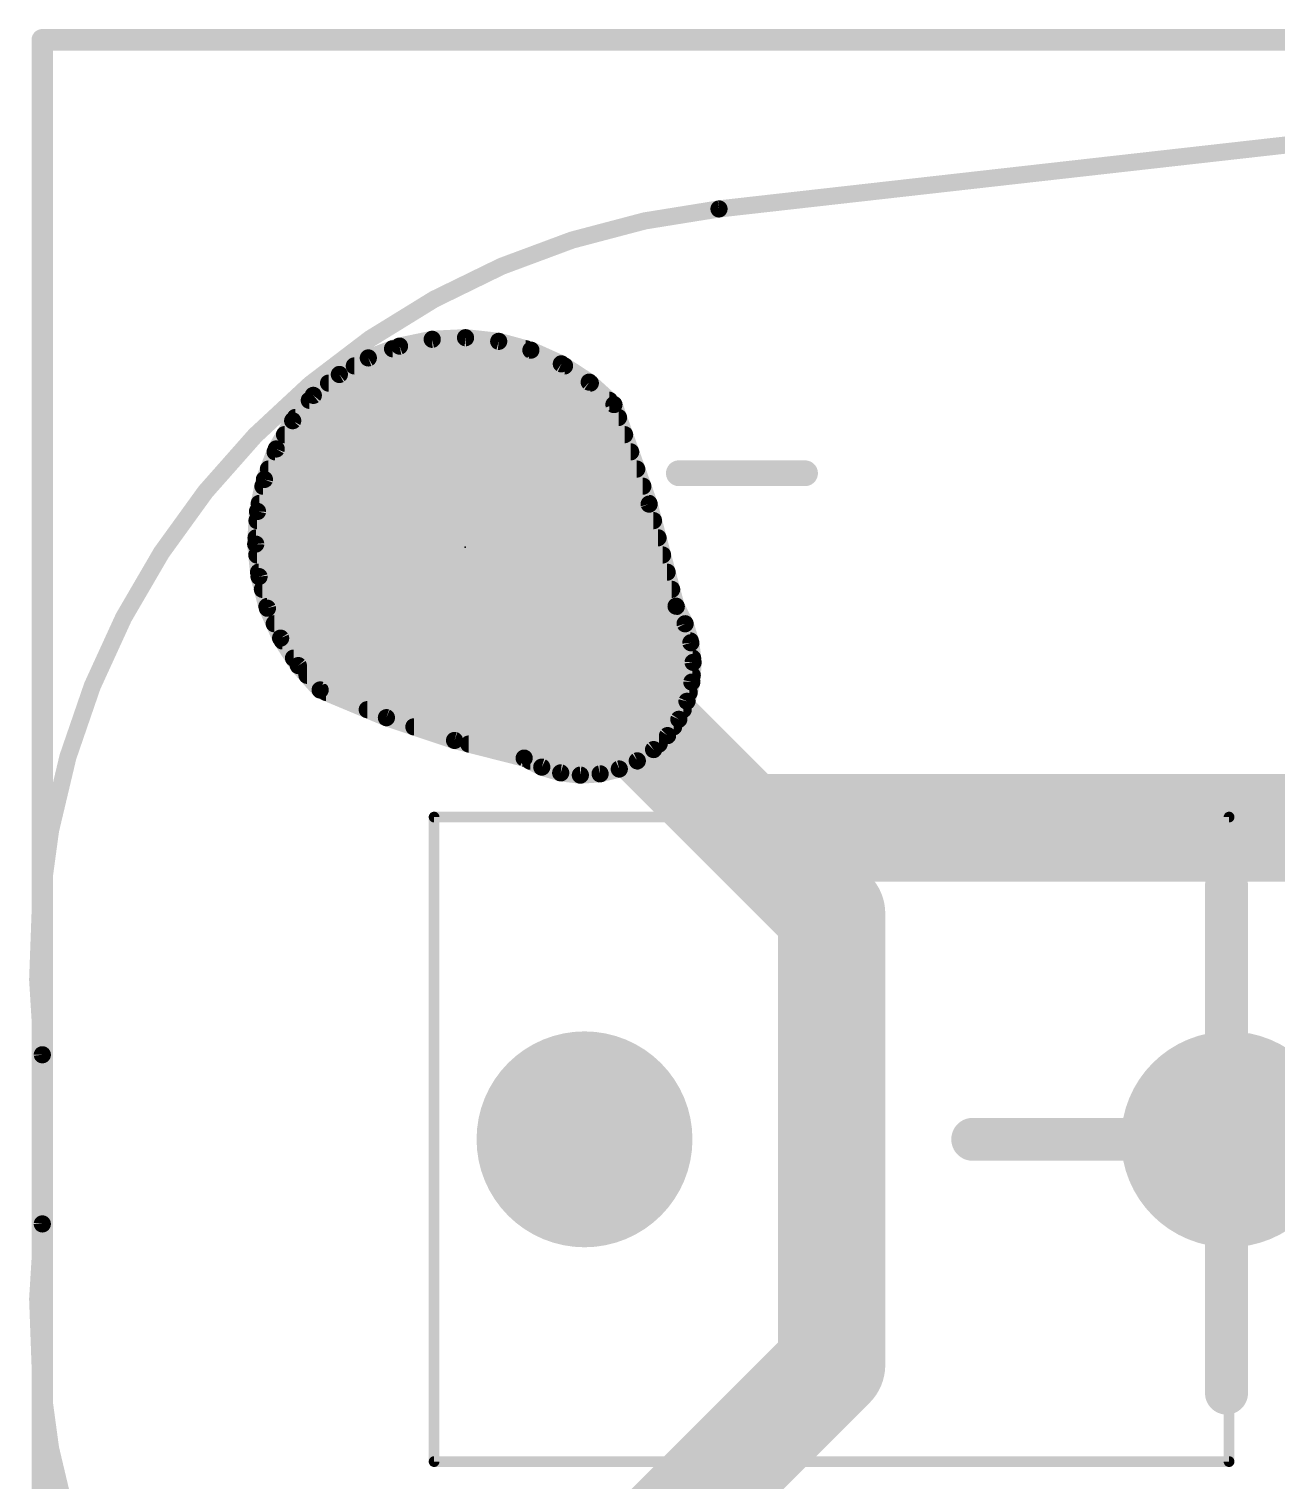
# Model space of a CAD drawing. Extents: x -28.2 to 28.2, y -13.1 to 13.1.
# Drawn here: x -28.16 to -13.4, y -4.04 to 13.13 of the extents above; entities that cross this region are included whole.
import ezdxf

# ---------------------------------------------------------------- set-up
doc = ezdxf.new("R2010")
doc.units = 0
for name, color, linetype in [('1', 12, 'CONTINUOUS'), ('16', 132, 'CONTINUOUS'), ('17', 110, 'CONTINUOUS'), ('20', 53, 'CONTINUOUS'), ('21', 41, 'CONTINUOUS'), ('23', 53, 'CONTINUOUS'), ('51', 53, 'CONTINUOUS')]:
    doc.layers.add(name, color=color, linetype=linetype)

# ---------------------------------------------------------------- blocks, each defined once
blk = doc.blocks.new('ROUNDP')
at = {"const_width": 0.5}
blk.add_lwpolyline([(0, -0.25, 1), (0, 0.25, 1), (0, -0.25)], format="xyb", dxfattribs=at)

msp = doc.modelspace()

# ---------------------------------------------------------------- linework, layer by layer
at = {"layer": '1', "const_width": 0.2032}
for points in [[(-23.7769, 9.3784), (-24.1458, 9.2387)], [(-23.8593, 9.3472), (-22.2838, 9.3472)], [(-23.3906, 9.4587), (-23.7769, 9.3784)], [(-22.9965, 9.4776), (-23.3906, 9.4587)], [(-22.6044, 9.4346), (-22.9965, 9.4776)], [(-22.2238, 9.3308), (-22.6044, 9.4346)], [(-24.1458, 9.2387), (-24.4883, 9.043)], [(-21.8641, 9.1688), (-22.2238, 9.3308)], [(-21.5341, 8.9524), (-21.8641, 9.1688)], [(-24.4883, 9.043), (-24.7961, 8.7961)], [(-24.3115, 9.144), (-21.8263, 9.144)], [(-24.6157, 8.9408), (-21.5213, 8.9408)], [(-21.2421, 8.6872), (-21.5341, 8.9524)], [(-24.7961, 8.7961), (-25.0402, 8.4963)], [(-24.8437, 8.7376), (-21.2977, 8.7376)], [(-20.8259, 7.5104), (-21.2421, 8.6872)], [(-25.0402, 8.4963), (-25.2345, 8.1621)], [(-25.0092, 8.5344), (-21.1881, 8.5344)], [(-25.1362, 8.3312), (-21.1162, 8.3312)], [(-25.2345, 8.1621), (-25.3741, 7.8016)], [(-25.2477, 8.128), (-21.0443, 8.128)], [(-25.3741, 7.8016), (-25.4557, 7.4237)], [(-25.3264, 7.9248), (-20.9725, 7.9248)], [(-25.3914, 7.7216), (-20.9006, 7.7216)], [(-25.4352, 7.5184), (-20.8287, 7.5184)], [(-20.5074, 6.3035), (-20.8259, 7.5104)], [(-25.4557, 7.4237), (-25.4771, 7.0378)], [(-25.4617, 7.3152), (-20.7744, 7.3152)], [(-25.4729, 7.112), (-20.7208, 7.112)], [(-25.4771, 7.0378), (-25.4378, 6.6532)], [(-25.4639, 6.9088), (-20.6672, 6.9088)], [(-25.4432, 6.7056), (-20.6135, 6.7056)], [(-25.4378, 6.6532), (-25.3389, 6.2794)], [(-25.3979, 6.5024), (-20.5599, 6.5024)], [(-25.3441, 6.2992), (-20.5052, 6.2992)], [(-25.3389, 6.2794), (-25.1828, 5.9258)], [(-20.4006, 6.0954), (-20.5074, 6.3035)], [(-25.2579, 6.096), (-20.401, 6.096)], [(-20.3328, 5.8715), (-20.4006, 6.0954)], [(-25.1828, 5.9258), (-24.9732, 5.6009)], [(-25.1615, 5.8928), (-20.3393, 5.8928)], [(-20.3061, 5.6391), (-20.3328, 5.8715)], [(-25.0304, 5.6896), (-20.3119, 5.6896)], [(-24.9732, 5.6009), (-24.7154, 5.3128)], [(-20.3215, 5.4057), (-20.3061, 5.6391)], [(-24.8707, 5.4864), (-20.3162, 5.4864)], [(-20.3784, 5.1788), (-20.3215, 5.4057)], [(-24.7154, 5.3128), (-23.932, 4.9853)], [(-24.6446, 5.2832), (-20.3522, 5.2832)], [(-24.1586, 5.08), (-20.4231, 5.08)], [(-20.4749, 4.9658), (-20.3784, 5.1788)], [(-23.932, 4.9853), (-23.1266, 4.7163)], [(-23.6072, 4.8768), (-20.5365, 4.8768)], [(-20.608, 4.7734), (-20.4749, 4.9658)], [(-23.1266, 4.7163), (-22.3035, 4.5074)], [(-20.7734, 4.608), (-20.608, 4.7734)], [(-22.9583, 4.6736), (-20.7079, 4.6736)], [(-20.9658, 4.4749), (-20.7734, 4.608)], [(-22.3035, 4.5074), (-22.0954, 4.4006)], [(-22.2313, 4.4704), (-20.9757, 4.4704)], [(-22.0954, 4.4006), (-21.8715, 4.3328)], [(-21.4057, 4.3215), (-21.1788, 4.3784)], [(-21.1788, 4.3784), (-20.9658, 4.4749)], [(-21.8715, 4.3328), (-21.6391, 4.3061)], [(-21.6391, 4.3061), (-21.4057, 4.3215)]]:
    msp.add_lwpolyline(points, dxfattribs=at)
at = {"layer": '1', "const_width": 0.1016}
for points in [[(-23.8593, 9.398, 1), (-23.8593, 9.2964)], [(-23.7872, 9.4281, 1), (-23.7665, 9.3287)], [(-23.7589, 9.3309, 1), (-23.7949, 9.4259)], [(-23.393, 9.5095, 1), (-23.3882, 9.408)], [(-23.3803, 9.409, 1), (-23.4009, 9.5084)], [(-22.991, 9.5281, 1), (-23.0021, 9.4271)], [(-22.9941, 9.4269, 1), (-22.999, 9.5283)], [(-22.591, 9.4836, 1), (-22.6177, 9.3856)], [(-22.6099, 9.3841, 1), (-22.5988, 9.4851)], [(-22.2838, 9.2964, 1), (-22.2838, 9.398)], [(-24.1638, 9.2862, 1), (-24.1278, 9.1912)], [(-24.1206, 9.1946, 1), (-24.171, 9.2828)], [(-22.2029, 9.3771, 1), (-22.2446, 9.2845)], [(-22.2371, 9.2818, 1), (-22.2104, 9.3798)], [(-21.8362, 9.2112, 1), (-21.8919, 9.1263)], [(-24.5135, 9.0871, 1), (-24.4631, 8.9988)], [(-24.4566, 9.0033, 1), (-24.5201, 9.0826)], [(-24.3115, 9.1948, 1), (-24.3115, 9.0932)], [(-21.8849, 9.1224, 1), (-21.8432, 9.2151)], [(-21.8263, 9.0932, 1), (-21.8263, 9.1948)], [(-24.6157, 8.9916, 1), (-24.6157, 8.89)], [(-21.5, 8.99, 1), (-21.5683, 8.9148)], [(-21.562, 8.9099, 1), (-21.5063, 8.9949)], [(-21.5213, 8.89, 1), (-21.5213, 8.9916)], [(-24.8437, 8.7884, 1), (-24.8437, 8.6868)], [(-24.8278, 8.8357, 1), (-24.7643, 8.7564)], [(-24.7567, 8.764, 1), (-24.8354, 8.8281)], [(-21.2977, 8.6868, 1), (-21.2977, 8.7884)], [(-21.1942, 8.7041, 1), (-21.29, 8.6702)], [(-21.2763, 8.6496, 1), (-21.208, 8.7248)], [(-24.9963, 8.4708, 1), (-25.0841, 8.5219)], [(-25.0092, 8.5852, 1), (-25.0092, 8.4836)], [(-21.1881, 8.4836, 1), (-21.1881, 8.5852)], [(-25.1362, 8.382, 1), (-25.1362, 8.2804)], [(-25.0796, 8.5284, 1), (-25.0008, 8.4643)], [(-21.1162, 8.2804, 1), (-21.1162, 8.382)], [(-25.1871, 8.1438, 1), (-25.2819, 8.1805)], [(-25.2477, 8.1788, 1), (-25.2477, 8.0772)], [(-25.2784, 8.1877, 1), (-25.1906, 8.1366)], [(-21.0443, 8.0772, 1), (-21.0443, 8.1788)], [(-25.3245, 7.7909, 1), (-25.4238, 7.8123)], [(-25.3264, 7.9756, 1), (-25.3264, 7.874)], [(-20.9725, 7.874, 1), (-20.9725, 7.9756)], [(-25.3914, 7.7724, 1), (-25.3914, 7.6708)], [(-25.4215, 7.82, 1), (-25.3268, 7.7833)], [(-20.9006, 7.6708, 1), (-20.9006, 7.7724)], [(-25.4352, 7.5692, 1), (-25.4352, 7.4676)], [(-20.7768, 7.5234, 1), (-20.875, 7.4974)], [(-20.8738, 7.4935, 1), (-20.778, 7.5273)], [(-20.8287, 7.4676, 1), (-20.8287, 7.5692)], [(-25.4617, 7.366, 1), (-25.4617, 7.2644)], [(-25.5053, 7.4345, 1), (-25.406, 7.413)], [(-25.4049, 7.4209, 1), (-25.5064, 7.4266)], [(-20.7744, 7.2644, 1), (-20.7744, 7.366)], [(-25.4729, 7.1628, 1), (-25.4729, 7.0612)], [(-20.7208, 7.0612, 1), (-20.7208, 7.1628)], [(-25.4265, 7.0429, 1), (-25.5276, 7.0326)], [(-25.5278, 7.0406, 1), (-25.4263, 7.0349)], [(-25.4639, 6.9596, 1), (-25.4639, 6.858)], [(-20.6672, 6.858, 1), (-20.6672, 6.9596)], [(-25.4432, 6.7564, 1), (-25.4432, 6.6548)], [(-25.3887, 6.6662, 1), (-25.4869, 6.6402)], [(-25.4884, 6.648, 1), (-25.3873, 6.6583)], [(-20.6135, 6.6548, 1), (-20.6135, 6.7564)], [(-25.3979, 6.5532, 1), (-25.3979, 6.4516)], [(-20.5599, 6.4516, 1), (-20.5599, 6.5532)], [(-25.3441, 6.35, 1), (-25.3441, 6.2484)], [(-25.2924, 6.3, 1), (-25.3854, 6.2589)], [(-20.4623, 6.3267, 1), (-20.5526, 6.2803)], [(-20.5566, 6.2905, 1), (-20.4583, 6.3165)], [(-20.5052, 6.2484, 1), (-20.5052, 6.35)], [(-25.388, 6.2664, 1), (-25.2898, 6.2924)], [(-25.2579, 6.1468, 1), (-25.2579, 6.0452)], [(-20.352, 6.1101, 1), (-20.4493, 6.0807)], [(-20.401, 6.0452, 1), (-20.401, 6.1468)], [(-25.1401, 5.9533, 1), (-25.2255, 5.8983)], [(-20.4458, 6.0722, 1), (-20.3555, 6.1186)], [(-25.2292, 5.9053, 1), (-25.1363, 5.9463)], [(-25.1615, 5.9436, 1), (-25.1615, 5.842)], [(-20.2823, 5.8773, 1), (-20.3833, 5.8657)], [(-20.3814, 5.8568, 1), (-20.2842, 5.8863)], [(-20.3393, 5.842, 1), (-20.3393, 5.9436)], [(-25.0304, 5.7404, 1), (-25.0304, 5.6388)], [(-24.9354, 5.6348, 1), (-25.0111, 5.5671)], [(-25.0159, 5.5734, 1), (-24.9305, 5.6285)], [(-20.2554, 5.6358, 1), (-20.3568, 5.6425)], [(-20.3566, 5.6333, 1), (-20.2557, 5.6449)], [(-20.3119, 5.6388, 1), (-20.3119, 5.7404)], [(-24.8707, 5.5372, 1), (-24.8707, 5.4356)], [(-20.2722, 5.3934, 1), (-20.3708, 5.4181)], [(-20.3162, 5.4356, 1), (-20.3162, 5.5372)], [(-24.6958, 5.3597, 1), (-24.735, 5.266)], [(-24.7533, 5.279, 1), (-24.6776, 5.3467)], [(-24.6446, 5.334, 1), (-24.6446, 5.2324)], [(-20.3722, 5.4091, 1), (-20.2708, 5.4024)], [(-20.3522, 5.2324, 1), (-20.3522, 5.334)], [(-24.1586, 5.1308, 1), (-24.1586, 5.0292)], [(-20.4276, 5.1912, 1), (-20.3291, 5.1665)], [(-20.3321, 5.1579, 1), (-20.4246, 5.1998)], [(-20.4231, 5.0292, 1), (-20.4231, 5.1308)], [(-23.9159, 5.0334, 1), (-23.9481, 4.9371)], [(-23.9516, 4.9384, 1), (-23.9124, 5.0321)], [(-23.6072, 4.9276, 1), (-23.6072, 4.826)], [(-20.5365, 4.826, 1), (-20.5365, 4.9276)], [(-20.5212, 4.9868, 1), (-20.4286, 4.9448)], [(-20.4331, 4.9369, 1), (-20.5167, 4.9947)], [(-23.1141, 4.7655, 1), (-23.1391, 4.6671)], [(-23.1427, 4.6681, 1), (-23.1105, 4.7645)], [(-20.6498, 4.8024, 1), (-20.5663, 4.7445)], [(-20.5721, 4.7375, 1), (-20.644, 4.8094)], [(-22.9583, 4.7244, 1), (-22.9583, 4.6228)], [(-20.8094, 4.644, 1), (-20.7375, 4.5721)], [(-20.7445, 4.5663, 1), (-20.8024, 4.6498)], [(-20.7079, 4.6228, 1), (-20.7079, 4.7244)], [(-22.2803, 4.5526, 1), (-22.3267, 4.4623)], [(-22.316, 4.4582, 1), (-22.291, 4.5567)], [(-22.2313, 4.5212, 1), (-22.2313, 4.4196)], [(-22.0807, 4.4493, 1), (-22.1101, 4.352)], [(-22.1186, 4.3555, 1), (-22.0722, 4.4458)], [(-21.1998, 4.4246, 1), (-21.1579, 4.3321)], [(-21.1665, 4.3291, 1), (-21.1912, 4.4276)], [(-20.9947, 4.5167, 1), (-20.9369, 4.4331)], [(-20.9448, 4.4286, 1), (-20.9868, 4.5212)], [(-20.9757, 4.4196, 1), (-20.9757, 4.5212)], [(-21.8657, 4.3833, 1), (-21.8773, 4.2823)], [(-21.8863, 4.2842, 1), (-21.8568, 4.3814)], [(-21.6425, 4.3568, 1), (-21.6358, 4.2554)], [(-21.6449, 4.2557, 1), (-21.6333, 4.3566)], [(-21.4181, 4.3708, 1), (-21.3934, 4.2722)], [(-21.4024, 4.2708, 1), (-21.4091, 4.3722)]]:
    msp.add_lwpolyline(points, format="xyb", dxfattribs=at)
at = {"layer": '16'}
for points, const_width in [([(-28, 13), (28, 13)], 0.254), ([(-28, -13), (-28, 13)], 0.254), ([(-24.1458, 9.2386), (-23.7769, 9.3784)], 0.2032), ([(-23.8592, 9.3472), (-22.2839, 9.3472)], 0.2032), ([(-23.7769, 9.3784), (-23.3906, 9.4587)], 0.2032), ([(-23.3906, 9.4587), (-22.9965, 9.4776)], 0.2032), ([(-22.9965, 9.4776), (-22.6044, 9.4346)], 0.2032), ([(-22.6044, 9.4346), (-22.2238, 9.3308)], 0.2032), ([(-24.4883, 9.0429), (-24.1458, 9.2386)], 0.2032), ([(-22.2238, 9.3308), (-21.8641, 9.1687)], 0.2032), ([(-21.8641, 9.1687), (-21.5342, 8.9524)], 0.2032), ([(-24.7961, 8.7961), (-24.4883, 9.0429)], 0.2032), ([(-24.3115, 9.144), (-21.8263, 9.144)], 0.2032), ([(-24.6156, 8.9408), (-21.5214, 8.9408)], 0.2032), ([(-21.5342, 8.9524), (-21.2421, 8.6872)], 0.2032), ([(-25.0402, 8.4963), (-24.7961, 8.7961)], 0.2032), ([(-24.8437, 8.7376), (-21.2977, 8.7376)], 0.2032), ([(-21.2421, 8.6872), (-20.8259, 7.5104)], 0.2032), ([(-25.2345, 8.1621), (-25.0402, 8.4963)], 0.2032), ([(-25.0092, 8.5344), (-21.1881, 8.5344)], 0.2032), ([(-25.1363, 8.3312), (-21.1162, 8.3312)], 0.2032), ([(-25.3742, 7.8016), (-25.2345, 8.1621)], 0.2032), ([(-25.2478, 8.128), (-21.0444, 8.128)], 0.2032), ([(-25.4557, 7.4237), (-25.3742, 7.8016)], 0.2032), ([(-25.3265, 7.9248), (-20.9725, 7.9248)], 0.2032), ([(-25.3914, 7.7216), (-20.9006, 7.7216)], 0.2032), ([(-25.4353, 7.5184), (-20.8287, 7.5184)], 0.2032), ([(-20.065, 4.065), (-23, 7)], 1.27), ([(-20.8259, 7.5104), (-20.5074, 6.3035)], 0.2032), ([(-25.4771, 7.0377), (-25.4557, 7.4237)], 0.2032), ([(-25.4617, 7.3152), (-20.7744, 7.3152)], 0.2032), ([(-25.473, 7.112), (-20.7208, 7.112)], 0.2032), ([(-25.4379, 6.6532), (-25.4771, 7.0377)], 0.2032), ([(-25.4639, 6.9088), (-20.6672, 6.9088)], 0.2032), ([(-25.4432, 6.7056), (-20.6135, 6.7056)], 0.2032), ([(-25.3389, 6.2794), (-25.4379, 6.6532)], 0.2032), ([(-25.398, 6.5024), (-20.5599, 6.5024)], 0.2032), ([(-25.3442, 6.2992), (-20.5052, 6.2992)], 0.2032), ([(-25.1828, 5.9258), (-25.3389, 6.2794)], 0.2032), ([(-20.5074, 6.3035), (-20.4006, 6.0954)], 0.2032), ([(-25.2579, 6.096), (-20.401, 6.096)], 0.2032), ([(-20.4006, 6.0954), (-20.3328, 5.8715)], 0.2032), ([(-24.9732, 5.6009), (-25.1828, 5.9258)], 0.2032), ([(-25.1615, 5.8928), (-20.3393, 5.8928)], 0.2032), ([(-20.3328, 5.8715), (-20.3061, 5.6391)], 0.2032), ([(-25.0304, 5.6896), (-20.3119, 5.6896)], 0.2032), ([(-24.7154, 5.3128), (-24.9732, 5.6009)], 0.2032), ([(-20.3061, 5.6391), (-20.3215, 5.4057)], 0.2032), ([(-24.8707, 5.4864), (-20.3162, 5.4864)], 0.2032), ([(-20.3215, 5.4057), (-20.3784, 5.1788)], 0.2032), ([(-23.932, 4.9853), (-24.7154, 5.3128)], 0.2032), ([(-24.6446, 5.2832), (-20.3522, 5.2832)], 0.2032), ([(-24.1586, 5.08), (-20.4231, 5.08)], 0.2032), ([(-20.3784, 5.1788), (-20.4749, 4.9658)], 0.2032), ([(-23.1266, 4.7163), (-23.932, 4.9853)], 0.2032), ([(-23.6072, 4.8768), (-20.5365, 4.8768)], 0.2032), ([(-20.4749, 4.9658), (-20.608, 4.7734)], 0.2032), ([(-22.3035, 4.5074), (-23.1266, 4.7163)], 0.2032), ([(-20.608, 4.7734), (-20.7734, 4.608)], 0.2032), ([(-22.9583, 4.6736), (-20.7079, 4.6736)], 0.2032), ([(-20.7734, 4.608), (-20.9658, 4.4749)], 0.2032), ([(-20.065, 4.065), (-18.669, 2.669)], 1.27), ([(-19.683, 3.683), (-20.065, 4.065)], 1.27), ([(-22.0954, 4.4006), (-22.3035, 4.5074)], 0.2032), ([(-22.2313, 4.4704), (-20.9757, 4.4704)], 0.2032), ([(-21.8715, 4.3328), (-22.0954, 4.4006)], 0.2032), ([(-21.1788, 4.3784), (-21.4057, 4.3215)], 0.2032), ([(-20.9658, 4.4749), (-21.1788, 4.3784)], 0.2032), ([(-21.6391, 4.3061), (-21.8715, 4.3328)], 0.2032), ([(-21.4057, 4.3215), (-21.6391, 4.3061)], 0.2032), ([(-19.683, 3.683), (19.685, 3.683)], 1.27), ([(-18.669, 2.669), (-18.669, -2.667)], 1.27), ([(-14, 3), (-14, -3)], 0.508), ([(-11, 0), (-17, 0)], 0.508), ([(-18.669, -2.667), (-23, -6.998)], 1.27)]:
    msp.add_lwpolyline(points, dxfattribs=dict(at, const_width=const_width))
for points, const_width in [([(-28, 13.0635, 1), (-28, 12.9365)], 0.127), ([(-27.9365, 13, 1), (-28.0635, 13)], 0.127), ([(-23.8592, 9.398, 1), (-23.8592, 9.2964)], 0.1016), ([(-23.7872, 9.4281, 1), (-23.7665, 9.3286)], 0.1016), ([(-23.7589, 9.3309, 1), (-23.7948, 9.4259)], 0.1016), ([(-23.393, 9.5094, 1), (-23.3882, 9.4079)], 0.1016), ([(-23.3803, 9.4089, 1), (-23.4009, 9.5084)], 0.1016), ([(-22.991, 9.5281, 1), (-23.0021, 9.4271)], 0.1016), ([(-22.9941, 9.4268, 1), (-22.999, 9.5283)], 0.1016), ([(-22.591, 9.4836, 1), (-22.6177, 9.3856)], 0.1016), ([(-22.6099, 9.3841, 1), (-22.5988, 9.4851)], 0.1016), ([(-22.2839, 9.2964, 1), (-22.2839, 9.398)], 0.1016), ([(-24.1638, 9.2862, 1), (-24.1278, 9.1911)], 0.1016), ([(-24.1206, 9.1945, 1), (-24.171, 9.2828)], 0.1016), ([(-22.2029, 9.3771, 1), (-22.2446, 9.2845)], 0.1016), ([(-22.2371, 9.2818, 1), (-22.2104, 9.3798)], 0.1016), ([(-21.8362, 9.2112, 1), (-21.8919, 9.1263)], 0.1016), ([(-24.5135, 9.087, 1), (-24.4631, 8.9988)], 0.1016), ([(-24.4565, 9.0033, 1), (-24.5201, 9.0826)], 0.1016), ([(-24.3115, 9.1948, 1), (-24.3115, 9.0932)], 0.1016), ([(-21.8849, 9.1224, 1), (-21.8432, 9.2151)], 0.1016), ([(-21.8263, 9.0932, 1), (-21.8263, 9.1948)], 0.1016), ([(-24.6156, 8.9916, 1), (-24.6156, 8.89)], 0.1016), ([(-21.5, 8.99, 1), (-21.5683, 8.9148)], 0.1016), ([(-21.562, 8.9099, 1), (-21.5063, 8.9949)], 0.1016), ([(-21.5214, 8.89, 1), (-21.5214, 8.9916)], 0.1016), ([(-24.8437, 8.7884, 1), (-24.8437, 8.6868)], 0.1016), ([(-24.8278, 8.8357, 1), (-24.7643, 8.7564)], 0.1016), ([(-24.7567, 8.764, 1), (-24.8354, 8.8281)], 0.1016), ([(-21.2977, 8.6868, 1), (-21.2977, 8.7884)], 0.1016), ([(-21.1942, 8.7041, 1), (-21.29, 8.6702)], 0.1016), ([(-21.2763, 8.6496, 1), (-21.208, 8.7248)], 0.1016), ([(-24.9963, 8.4708, 1), (-25.0842, 8.5219)], 0.1016), ([(-25.0092, 8.5852, 1), (-25.0092, 8.4836)], 0.1016), ([(-21.1881, 8.4836, 1), (-21.1881, 8.5852)], 0.1016), ([(-25.1363, 8.382, 1), (-25.1363, 8.2804)], 0.1016), ([(-25.0796, 8.5284, 1), (-25.0009, 8.4643)], 0.1016), ([(-21.1162, 8.2804, 1), (-21.1162, 8.382)], 0.1016), ([(-25.1872, 8.1438, 1), (-25.2819, 8.1805)], 0.1016), ([(-25.2478, 8.1788, 1), (-25.2478, 8.0772)], 0.1016), ([(-25.2785, 8.1877, 1), (-25.1906, 8.1366)], 0.1016), ([(-21.0444, 8.0772, 1), (-21.0444, 8.1788)], 0.1016), ([(-25.3245, 7.7909, 1), (-25.4238, 7.8124)], 0.1016), ([(-25.3265, 7.9756, 1), (-25.3265, 7.874)], 0.1016), ([(-20.9725, 7.874, 1), (-20.9725, 7.9756)], 0.1016), ([(-25.3914, 7.7724, 1), (-25.3914, 7.6708)], 0.1016), ([(-25.4215, 7.82, 1), (-25.3268, 7.7833)], 0.1016), ([(-20.9006, 7.6708, 1), (-20.9006, 7.7724)], 0.1016), ([(-25.4353, 7.5692, 1), (-25.4353, 7.4676)], 0.1016), ([(-22.7755, 7.2245, 1), (-23.2245, 6.7755)], 0.635), ([(-20.7768, 7.5234, 1), (-20.875, 7.4974)], 0.1016), ([(-20.8738, 7.4935, 1), (-20.778, 7.5273)], 0.1016), ([(-20.8287, 7.4676, 1), (-20.8287, 7.5692)], 0.1016), ([(-25.4617, 7.366, 1), (-25.4617, 7.2644)], 0.1016), ([(-25.5054, 7.4345, 1), (-25.406, 7.413)], 0.1016), ([(-25.405, 7.4209, 1), (-25.5064, 7.4266)], 0.1016), ([(-20.7744, 7.2644, 1), (-20.7744, 7.366)], 0.1016), ([(-25.473, 7.1628, 1), (-25.473, 7.0612)], 0.1016), ([(-20.7208, 7.0612, 1), (-20.7208, 7.1628)], 0.1016), ([(-25.4266, 7.0429, 1), (-25.5276, 7.0326)], 0.1016), ([(-25.5278, 7.0406, 1), (-25.4264, 7.0349)], 0.1016), ([(-25.4639, 6.9596, 1), (-25.4639, 6.858)], 0.1016), ([(-20.6672, 6.858, 1), (-20.6672, 6.9596)], 0.1016), ([(-25.4432, 6.7564, 1), (-25.4432, 6.6548)], 0.1016), ([(-25.3888, 6.6662, 1), (-25.487, 6.6402)], 0.1016), ([(-25.4884, 6.648, 1), (-25.3873, 6.6583)], 0.1016), ([(-20.6135, 6.6548, 1), (-20.6135, 6.7564)], 0.1016), ([(-25.398, 6.5532, 1), (-25.398, 6.4516)], 0.1016), ([(-20.5599, 6.4516, 1), (-20.5599, 6.5532)], 0.1016), ([(-25.3442, 6.35, 1), (-25.3442, 6.2484)], 0.1016), ([(-25.2925, 6.3, 1), (-25.3854, 6.2589)], 0.1016), ([(-20.4623, 6.3267, 1), (-20.5526, 6.2803)], 0.1016), ([(-20.5566, 6.2905, 1), (-20.4583, 6.3165)], 0.1016), ([(-20.5052, 6.2484, 1), (-20.5052, 6.35)], 0.1016), ([(-25.3881, 6.2664, 1), (-25.2898, 6.2924)], 0.1016), ([(-25.2579, 6.1468, 1), (-25.2579, 6.0452)], 0.1016), ([(-20.352, 6.1101, 1), (-20.4493, 6.0807)], 0.1016), ([(-20.401, 6.0452, 1), (-20.401, 6.1468)], 0.1016), ([(-25.1401, 5.9533, 1), (-25.2255, 5.8983)], 0.1016), ([(-20.4458, 6.0722, 1), (-20.3555, 6.1186)], 0.1016), ([(-25.2293, 5.9053, 1), (-25.1363, 5.9463)], 0.1016), ([(-25.1615, 5.9436, 1), (-25.1615, 5.842)], 0.1016), ([(-20.2823, 5.8773, 1), (-20.3833, 5.8657)], 0.1016), ([(-20.3814, 5.8568, 1), (-20.2842, 5.8863)], 0.1016), ([(-20.3393, 5.842, 1), (-20.3393, 5.9436)], 0.1016), ([(-25.0304, 5.7404, 1), (-25.0304, 5.6388)], 0.1016), ([(-24.9354, 5.6348, 1), (-25.0111, 5.5671)], 0.1016), ([(-25.0159, 5.5734, 1), (-24.9305, 5.6285)], 0.1016), ([(-20.2554, 5.6358, 1), (-20.3568, 5.6425)], 0.1016), ([(-20.3566, 5.6333, 1), (-20.2557, 5.6449)], 0.1016), ([(-20.3119, 5.6388, 1), (-20.3119, 5.7404)], 0.1016), ([(-24.8707, 5.5372, 1), (-24.8707, 5.4356)], 0.1016), ([(-20.2722, 5.3934, 1), (-20.3708, 5.4181)], 0.1016), ([(-20.3162, 5.4356, 1), (-20.3162, 5.5372)], 0.1016), ([(-24.6958, 5.3597, 1), (-24.735, 5.266)], 0.1016), ([(-24.7533, 5.279, 1), (-24.6776, 5.3467)], 0.1016), ([(-24.6446, 5.334, 1), (-24.6446, 5.2324)], 0.1016), ([(-20.3722, 5.4091, 1), (-20.2708, 5.4024)], 0.1016), ([(-20.3522, 5.2324, 1), (-20.3522, 5.334)], 0.1016), ([(-24.1586, 5.1308, 1), (-24.1586, 5.0292)], 0.1016), ([(-20.4276, 5.1912, 1), (-20.3291, 5.1665)], 0.1016), ([(-20.3321, 5.1579, 1), (-20.4246, 5.1998)], 0.1016), ([(-20.4231, 5.0292, 1), (-20.4231, 5.1308)], 0.1016), ([(-23.9159, 5.0334, 1), (-23.9481, 4.9371)], 0.1016), ([(-23.9516, 4.9384, 1), (-23.9124, 5.0321)], 0.1016), ([(-23.6072, 4.9276, 1), (-23.6072, 4.826)], 0.1016), ([(-20.5365, 4.826, 1), (-20.5365, 4.9276)], 0.1016), ([(-20.5212, 4.9868, 1), (-20.4286, 4.9448)], 0.1016), ([(-20.4331, 4.9369, 1), (-20.5167, 4.9947)], 0.1016), ([(-23.1141, 4.7655, 1), (-23.1391, 4.6671)], 0.1016), ([(-23.1427, 4.6681, 1), (-23.1105, 4.7645)], 0.1016), ([(-20.6498, 4.8024, 1), (-20.5663, 4.7445)], 0.1016), ([(-20.5721, 4.7375, 1), (-20.644, 4.8094)], 0.1016), ([(-22.9583, 4.7244, 1), (-22.9583, 4.6228)], 0.1016), ([(-20.8094, 4.644, 1), (-20.7375, 4.5721)], 0.1016), ([(-20.7445, 4.5663, 1), (-20.8024, 4.6498)], 0.1016), ([(-20.7079, 4.6228, 1), (-20.7079, 4.7244)], 0.1016), ([(-19.8405, 4.2895, 1), (-20.2895, 3.8405)], 0.635), ([(-19.8405, 4.2895, 1), (-20.2895, 3.8405)], 0.635), ([(-22.2803, 4.5526, 1), (-22.3267, 4.4623)], 0.1016), ([(-22.316, 4.4582, 1), (-22.291, 4.5567)], 0.1016), ([(-22.2313, 4.5212, 1), (-22.2313, 4.4196)], 0.1016), ([(-22.0807, 4.4493, 1), (-22.1101, 4.352)], 0.1016), ([(-22.1186, 4.3555, 1), (-22.0722, 4.4458)], 0.1016), ([(-21.1998, 4.4246, 1), (-21.1579, 4.3321)], 0.1016), ([(-21.1665, 4.3291, 1), (-21.1912, 4.4276)], 0.1016), ([(-20.9947, 4.5167, 1), (-20.9369, 4.4331)], 0.1016), ([(-20.9448, 4.4286, 1), (-20.9868, 4.5212)], 0.1016), ([(-20.9757, 4.4196, 1), (-20.9757, 4.5212)], 0.1016), ([(-20.2895, 3.8405, 1), (-19.8405, 4.2895)], 0.635), ([(-21.8657, 4.3833, 1), (-21.8773, 4.2823)], 0.1016), ([(-21.8863, 4.2842, 1), (-21.8568, 4.3814)], 0.1016), ([(-21.6425, 4.3568, 1), (-21.6358, 4.2554)], 0.1016), ([(-21.6449, 4.2557, 1), (-21.6333, 4.3566)], 0.1016), ([(-21.4181, 4.3708, 1), (-21.3934, 4.2722)], 0.1016), ([(-21.4024, 4.2708, 1), (-21.4091, 4.3722)], 0.1016), ([(-19.683, 4.0005, 1), (-19.683, 3.3655)], 0.635), ([(-19.9075, 3.4585, 1), (-19.4585, 3.9075)], 0.635), ([(-18.3515, 2.669, 1), (-18.9865, 2.669)], 0.635), ([(-18.8935, 2.4445, 1), (-18.4445, 2.8935)], 0.635), ([(-13.873, 3, 1), (-14.127, 3)], 0.254), ([(-17, 0.127, 1), (-17, -0.127)], 0.254), ([(-18.4445, -2.8915, 1), (-18.8935, -2.4425)], 0.635), ([(-18.9865, -2.667, 1), (-18.3515, -2.667)], 0.635), ([(-14.127, -3, 1), (-13.873, -3)], 0.254)]:
    msp.add_lwpolyline(points, format="xyb", dxfattribs=dict(at, const_width=const_width))
at = {"layer": '20'}
for points, const_width in [([(20, 11, 0.075), (-20, 11)], 0.2032), ([(-20, 11, 0.4142), (-28, 1)], 0.2032), ([(-20.0076, 11.0502, 1), (-19.9924, 10.9498)], 0.1016), ([(-19.9944, 10.9495, 1), (-20.0056, 11.0505)], 0.1016), ([(-27.9492, 1, 1), (-28.0508, 1)], 0.1016), ([(-28.0505, 0.9944, 1), (-27.9495, 1.0056)], 0.1016), ([(-28, -1, 0.4142), (-20, -11)], 0.2032), ([(-28.0508, -1, 1), (-27.9492, -1)], 0.1016), ([(-27.9495, -1.0056, 1), (-28.0505, -0.9944)], 0.1016)]:
    msp.add_lwpolyline(points, format="xyb", dxfattribs=dict(at, const_width=const_width))
at = {"layer": '20', "const_width": 0.2032}
msp.add_lwpolyline([(-28, 1), (-28, -1)], dxfattribs=at)
at = {"layer": '21', "const_width": 0.3048}
msp.add_lwpolyline([(-20.4744, 7.875), (-18.983, 7.875)], dxfattribs=at)
at = {"layer": '21', "const_width": 0.1524}
for points in [[(-20.4744, 7.9512, 1), (-20.4744, 7.7988)], [(-18.983, 7.7988, 1), (-18.983, 7.9512)]]:
    msp.add_lwpolyline(points, format="xyb", dxfattribs=at)
at = {"layer": '23'}
msp.add_point((-23, 7), dxfattribs=at)
at = {"layer": '51', "const_width": 0.0635}
for points in [[(-23.368, 3.8418, 1), (-23.368, 3.7782)], [(-23.3363, 3.81, 1), (-23.3998, 3.81)], [(-13.9383, 3.81, 1), (-14.0018, 3.81)], [(-13.97, 3.7782, 1), (-13.97, 3.8418)], [(-23.368, -3.7782, 1), (-23.368, -3.8418)], [(-13.97, -3.8418, 1), (-13.97, -3.7782)], [(-23.3998, -3.81, 1), (-23.3363, -3.81)], [(-14.0018, -3.81, 1), (-13.9383, -3.81)]]:
    msp.add_lwpolyline(points, format="xyb", dxfattribs=at)
at = {"layer": '51', "const_width": 0.127}
for points in [[(-13.97, 3.81), (-23.368, 3.81)], [(-23.368, 3.81), (-23.368, -3.81)], [(-13.97, -3.81), (-13.97, 3.81)], [(-23.368, -3.81), (-13.97, -3.81)]]:
    msp.add_lwpolyline(points, dxfattribs=at)

# ---------------------------------------------------------------- block references
at = {"layer": '17'}
for p, xscale, yscale, rotation in [((-23, 7), 3.81, 3.81, 315), ((-23, 7), 3.81, 3.81, 315), ((-21.59, 0), 2.5527, 2.5527, 180), ((-21.59, 0), 2.5527, 2.5527, 180), ((-13.97, 0), 2.5527, 2.5527, 180), ((-13.97, 0), 2.5527, 2.5527, 180)]:
    msp.add_blockref('ROUNDP', p, dxfattribs=dict(at, xscale=xscale, yscale=yscale, rotation=rotation))

doc.saveas('drawing.dxf')
